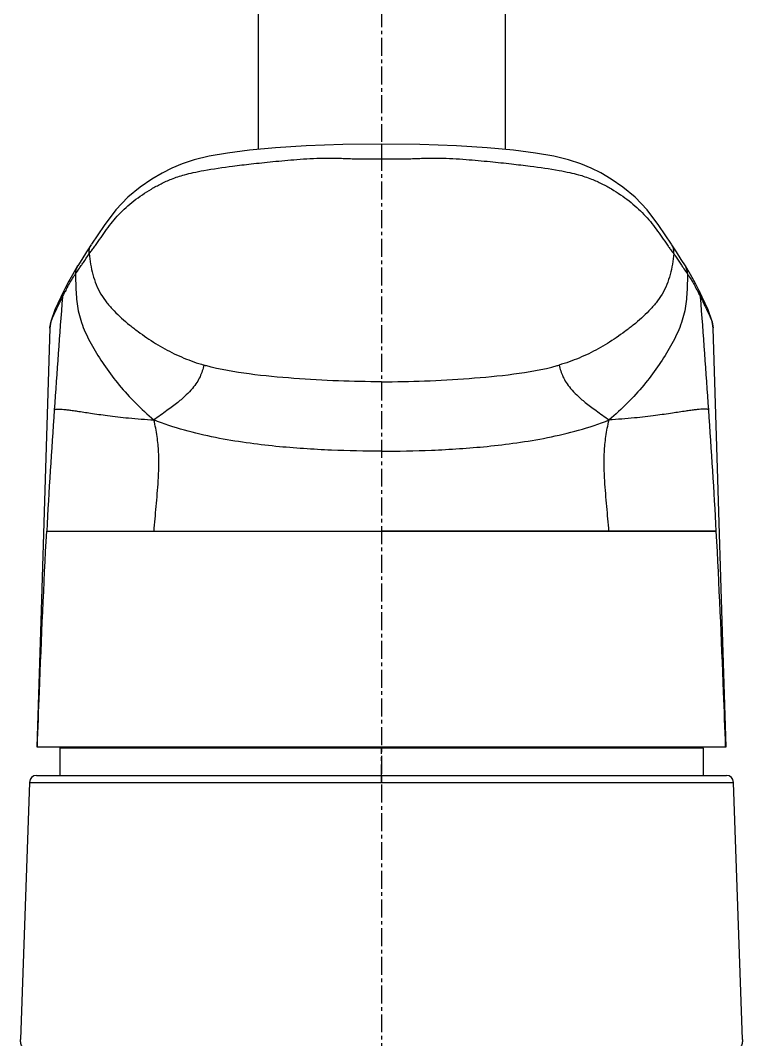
# Model space of a CAD drawing. Header units: millimetres. Extents: x 1035 to 2065, y 1005 to 1731.
# Drawn here: x 1719.2 to 1769.5, y 1312.7 to 1383.7 of the extents above; entities that cross this region are included whole.
import ezdxf

# ---------------------------------------------------------------- set-up
doc = ezdxf.new("R2010")
doc.units = ezdxf.units.MM
doc.linetypes.add('CENTER', pattern=[2, 1.25, -0.25, 0.25, -0.25])
for name, color, linetype in [('06___PRT_ALL_SURFS', 7, 'Continuous'), ('center', 1, 'CENTER'), ('DEFAULT_1', 7, 'CENTER')]:
    doc.layers.add(name, color=color, linetype=linetype)

msp = doc.modelspace()

# ---------------------------------------------------------------- linework, layer by layer
at = {"color": 7, "linetype": 'Continuous'}
for p, q in [((1735.774, 1385.146), (1735.774, 1374.734)), ((1752.974, 1385.146), (1752.974, 1374.734)), ((1724.157, 1368.103), (1723.838, 1367.597)), ((1724.157, 1368.103), (1724.181, 1368.139)), ((1764.59, 1368.103), (1764.567, 1368.139)), ((1764.907, 1367.6), (1764.59, 1368.103)), ((1765.238, 1367.083), (1764.907, 1367.6)), ((1765.531, 1366.623), (1765.238, 1367.083)), ((1723.216, 1366.623), (1722.85, 1366.017)), ((1723.217, 1366.623), (1723.216, 1366.623)), ((1765.531, 1366.623), (1765.531, 1366.623)), ((1765.895, 1366.021), (1765.531, 1366.623)), ((1722.253, 1364.886), (1722.252, 1364.884)), ((1766.494, 1364.886), (1766.495, 1364.884)), ((1767.124, 1363.571), (1766.495, 1364.884)), ((1767.405, 1362.765), (1767.124, 1363.571)), ((1767.465, 1362.298), (1767.405, 1362.765)), ((1721.282, 1362.298), (1721.282, 1362.302)), ((1767.465, 1362.302), (1767.465, 1362.298)), ((1756.722, 1359.717), (1756.74, 1359.722)), ((1720.374, 1333.146), (1768.374, 1333.146)), ((1721.974, 1333.046), (1721.974, 1331.146)), ((1766.774, 1333.046), (1766.774, 1331.146)), ((1720.357, 1331.146), (1768.391, 1331.146)), ((1719.857, 1330.664), (1719.231, 1312.749)), ((1769.516, 1312.749), (1768.891, 1330.664))]:
    msp.add_line(p, q, dxfattribs=at)
at = {"color": 9, "linetype": 'Continuous'}
for p, q in [((1744.374, 1375.116), (1744.374, 1374.093)), ((1723.347, 1366.47), (1723.377, 1366.514)), ((1723.377, 1366.514), (1723.47, 1366.651)), ((1765.37, 1366.514), (1765.427, 1366.431)), ((1728.535, 1348.146), (1744.374, 1348.146)), ((1760.213, 1348.146), (1744.374, 1348.146)), ((1767.685, 1348.146), (1760.213, 1348.146)), ((1766.774, 1333.046), (1721.974, 1333.046)), ((1719.857, 1330.664), (1744.374, 1330.659)), ((1744.374, 1330.659), (1768.891, 1330.664))]:
    msp.add_line(p, q, dxfattribs=at)
at = {"color": 40, "linetype": 'Continuous'}
msp.add_line((1744.374, 1348.146), (1767.685, 1348.146), dxfattribs=at)
at = {"color": 7, "linetype": 'Continuous'}
for points in [[(1744.374, 1375.116), (1741.683, 1375.085), (1739.138, 1374.989), (1736.993, 1374.849), (1735.178, 1374.678), (1733.644, 1374.483), (1732.37, 1374.264), (1731.336, 1374.019), (1730.493, 1373.741), (1729.777, 1373.434), (1729.108, 1373.095), (1728.385, 1372.677), (1727.56, 1372.115), (1726.705, 1371.407), (1725.864, 1370.525), (1725.054, 1369.438), (1724.181, 1368.139)], [(1764.567, 1368.139), (1763.692, 1369.441), (1762.881, 1370.527), (1762.039, 1371.41), (1761.184, 1372.118), (1760.359, 1372.679), (1759.636, 1373.097), (1758.966, 1373.435), (1758.25, 1373.742), (1757.406, 1374.02), (1756.369, 1374.266), (1755.093, 1374.485), (1753.556, 1374.68), (1751.737, 1374.85), (1749.59, 1374.99), (1747.044, 1375.085), (1744.374, 1375.116)], [(1723.838, 1367.597), (1723.507, 1367.079), (1723.217, 1366.623)], [(1722.85, 1366.017), (1722.512, 1365.402), (1722.253, 1364.886)], [(1766.494, 1364.886), (1766.233, 1365.406), (1765.895, 1366.021)], [(1722.252, 1364.884), (1721.623, 1363.569), (1721.342, 1362.764), (1721.282, 1362.298)]]:
    msp.add_lwpolyline(points, dxfattribs=at)
at = {"color": 9, "linetype": 'Continuous'}
for centre, radius, start, end in [((1724.971, 1367.593), 0.96, 147.90993, 150.39304), ((1711.852, 1377.122), 15.524, 323.1508, 324.24723), ((1777.281, 1377.404), 16.002, 215.71395, 216.67307), ((1763.776, 1367.593), 0.961, 29.60745, 32.09239), ((1724.034, 1366.111), 0.965, 147.99036, 182.59475), ((1791.234, 1384.211), 31.339, 213.87355, 214.38275), ((1764.713, 1366.111), 0.965, 357.40593, 32.00686), ((1732.956, 1359.351), 11.953, 150.86036, 152.65398), ((1755.535, 1359.213), 12.245, 27.06244, 28.97702), ((2594.954, 1297.201), 875.387, 175.592368, 176.109486), ((1734.507, 1358.531), 13.708, 153.56034, 154.29551), ((1735.025, 1358.279), 14.284, 152.64985, 153.58045), ((1753.49, 1358.162), 14.544, 26.38331, 27.08691), ((1754.321, 1358.572), 13.617, 25.70061, 26.39287), ((893.793, 1297.201), 875.387, 3.890514, 4.407632), ((1766.269, 1362.265), 1.196, 1.78348, 2.61871), ((1185.481, 1316.408), 583.069, 3.120353, 3.952342)]:
    msp.add_arc(centre, radius, start, end, dxfattribs=at)
at = {"color": 7, "linetype": 'Continuous'}
for centre, radius, start, end in [((1752.801, 1373.201), 14.042, 285.69705, 286.21568), ((1731.974, 1333.046), 10, 179.4268, 180), ((1756.774, 1333.046), 10, 0, 0.5732), ((1720.357, 1330.646), 0.5, 90, 178.00001), ((1768.391, 1330.646), 0.5, 1.99999, 90)]:
    msp.add_arc(centre, radius, start, end, dxfattribs=at)
at = {"color": 9, "linetype": 'Continuous'}
for points, knots in [([(1724.451, 1368.052), (1724.716, 1368.421), (1725.093, 1368.986), (1725.639, 1369.707), (1726.088, 1370.22), (1726.586, 1370.706), (1727.13, 1371.165), (1727.721, 1371.593), (1728.352, 1371.992), (1729.028, 1372.358), (1729.792, 1372.712), (1730.547, 1372.956), (1731.304, 1373.138), (1732.417, 1373.356), (1733.767, 1373.552), (1735.367, 1373.742), (1736.86, 1373.898), (1738.223, 1374.027), (1739.407, 1374.107), (1740.192, 1374.134), (1740.838, 1374.135), (1741.333, 1374.128), (1741.834, 1374.113), (1742.338, 1374.092), (1742.845, 1374.083), (1743.354, 1374.086), (1743.864, 1374.094), (1744.204, 1374.094), (1744.374, 1374.093)], [0, 0, 0, 0, 0.062256, 0.092884, 0.123844, 0.155536, 0.187995, 0.22125, 0.2553, 0.290211, 0.326474, 0.37033, 0.39861, 0.433064, 0.525588, 0.585175, 0.653764, 0.730989, 0.772663, 0.816173, 0.838498, 0.861126, 0.883997, 0.907055, 0.93023, 0.953466, 0.976727, 1, 1, 1, 1]), ([(1744.374, 1374.093), (1744.543, 1374.094), (1744.883, 1374.093), (1745.392, 1374.086), (1745.9, 1374.083), (1746.407, 1374.092), (1746.911, 1374.113), (1747.41, 1374.128), (1747.905, 1374.135), (1748.551, 1374.134), (1749.335, 1374.107), (1750.518, 1374.027), (1751.88, 1373.899), (1753.371, 1373.743), (1754.972, 1373.553), (1756.322, 1373.357), (1757.435, 1373.139), (1758.193, 1372.958), (1758.949, 1372.714), (1759.713, 1372.361), (1760.388, 1371.995), (1761.02, 1371.598), (1761.61, 1371.17), (1762.154, 1370.712), (1762.652, 1370.228), (1763.101, 1369.715), (1763.648, 1368.996), (1764.023, 1368.432), (1764.289, 1368.063)], [0, 0, 0, 0, 0.023258, 0.046505, 0.069727, 0.092888, 0.115932, 0.13879, 0.161406, 0.183721, 0.227214, 0.268876, 0.34609, 0.414688, 0.474304, 0.56692, 0.601425, 0.629751, 0.673668, 0.709935, 0.744832, 0.778869, 0.812113, 0.844562, 0.876247, 0.907196, 0.937807, 1, 1, 1, 1]), ([(1724.015, 1367.478), (1724.004, 1367.58), (1724.013, 1367.786), (1724.086, 1367.98), (1724.136, 1368.068)], [0, 0, 0, 0, 0.501965, 1, 1, 1, 1]), ([(1724.015, 1367.478), (1724.037, 1367.506), (1724.126, 1367.616), (1724.211, 1367.728), (1724.275, 1367.812)], [0, 0, 0, 0, 0.251487, 1, 1, 1, 1]), ([(1764.447, 1367.847), (1764.47, 1367.816), (1764.563, 1367.692), (1764.659, 1367.569), (1764.732, 1367.478)], [0, 0, 0, 0, 0.247911, 1, 1, 1, 1]), ([(1764.732, 1367.478), (1764.743, 1367.579), (1764.734, 1367.786), (1764.662, 1367.98), (1764.612, 1368.068)], [0, 0, 0, 0, 0.501313, 1, 1, 1, 1]), ([(1723.47, 1366.651), (1723.518, 1366.721), (1723.702, 1366.995), (1723.881, 1367.272), (1724.015, 1367.479)], [0, 0, 0, 0, 0.255587, 1, 1, 1, 1]), ([(1764.732, 1367.479), (1764.771, 1367.419), (1764.931, 1367.173), (1765.091, 1366.928), (1765.214, 1366.744)], [0, 0, 0, 0, 0.243672, 1, 1, 1, 1]), ([(1722.515, 1365.171), (1722.559, 1365.249), (1722.733, 1365.554), (1722.923, 1365.851), (1723.071, 1366.068)], [0, 0, 0, 0, 0.253785, 1, 1, 1, 1]), ([(1723.071, 1366.068), (1723.071, 1365.643), (1723.084, 1365.003), (1723.157, 1364.147), (1723.253, 1363.493), (1723.42, 1362.833), (1723.668, 1362.174), (1723.976, 1361.519), (1724.455, 1360.648), (1725.146, 1359.565), (1726.113, 1358.29), (1727.241, 1357.054), (1728.08, 1356.281), (1728.521, 1355.905)], [0, 0, 0, 0, 0.106565, 0.16058, 0.21553, 0.272249, 0.331168, 0.391842, 0.453642, 0.580523, 0.714068, 0.854704, 1, 1, 1, 1]), ([(1765.677, 1366.068), (1765.677, 1365.643), (1765.663, 1365.003), (1765.59, 1364.147), (1765.495, 1363.493), (1765.327, 1362.833), (1765.08, 1362.174), (1764.772, 1361.519), (1764.293, 1360.648), (1763.601, 1359.565), (1762.635, 1358.29), (1761.506, 1357.054), (1760.667, 1356.281), (1760.227, 1355.905)], [0, 0, 0, 0, 0.106565, 0.16058, 0.21553, 0.272249, 0.331168, 0.391842, 0.453642, 0.580523, 0.714068, 0.854704, 1, 1, 1, 1]), ([(1765.677, 1366.068), (1765.727, 1365.994), (1765.928, 1365.694), (1766.114, 1365.384), (1766.247, 1365.145)], [0, 0, 0, 0, 0.245982, 1, 1, 1, 1]), ([(1721.293, 1362.432), (1721.317, 1362.607), (1721.429, 1362.961), (1721.67, 1363.463), (1721.916, 1363.972), (1722.076, 1364.311), (1722.156, 1364.477)], [0, 0, 0, 0, 0.238446, 0.494568, 0.751215, 1, 1, 1, 1]), ([(1766.591, 1364.477), (1766.676, 1364.301), (1766.803, 1364.035), (1766.973, 1363.677), (1767.149, 1363.316), (1767.354, 1362.879), (1767.456, 1362.502), (1767.464, 1362.319)], [0, 0, 0, 0, 0.250388, 0.378678, 0.509039, 0.76487, 1, 1, 1, 1]), ([(1756.74, 1359.722), (1756.805, 1359.446), (1756.937, 1359.026), (1757.23, 1358.489), (1757.551, 1358.059), (1757.998, 1357.595), (1758.597, 1357.082), (1759.356, 1356.511), (1759.921, 1356.116), (1760.227, 1355.905)], [0, 0, 0, 0, 0.160623, 0.246466, 0.34459, 0.463201, 0.610165, 0.789805, 1, 1, 1, 1]), ([(1767.163, 1356.597), (1767.155, 1356.602), (1767.14, 1356.618), (1767.105, 1356.63), (1767.064, 1356.641), (1766.989, 1356.652), (1766.869, 1356.656), (1766.695, 1356.65), (1766.478, 1356.631), (1766.214, 1356.602), (1765.901, 1356.561), (1765.372, 1356.485), (1764.555, 1356.36), (1763.367, 1356.191), (1761.895, 1356.019), (1760.814, 1355.936), (1760.227, 1355.905)], [0, 0, 0, 0, 0.004121, 0.009151, 0.015369, 0.022719, 0.041593, 0.066422, 0.097495, 0.135254, 0.180196, 0.232921, 0.364363, 0.534982, 0.747916, 1, 1, 1, 1]), ([(1744.374, 1353.726), (1743.211, 1353.726), (1740.758, 1353.774), (1737.616, 1353.979), (1734.928, 1354.298), (1732.794, 1354.65), (1730.634, 1355.154), (1729.214, 1355.625), (1728.521, 1355.905)], [0, 0, 0, 0, 0.216847, 0.457502, 0.586726, 0.721579, 0.860598, 1, 1, 1, 1]), ([(1744.374, 1353.726), (1745.536, 1353.726), (1747.99, 1353.774), (1751.131, 1353.979), (1753.82, 1354.298), (1755.953, 1354.65), (1758.113, 1355.154), (1759.534, 1355.625), (1760.227, 1355.905)], [0, 0, 0, 0, 0.216847, 0.457502, 0.586726, 0.721579, 0.860598, 1, 1, 1, 1]), ([(1760.213, 1348.146), (1760.167, 1348.723), (1760.064, 1349.895), (1759.926, 1351.385), (1759.867, 1352.644), (1759.878, 1353.675), (1759.983, 1354.775), (1760.131, 1355.523), (1760.227, 1355.905)], [0, 0, 0, 0, 0.222508, 0.452571, 0.575614, 0.70714, 0.848538, 1, 1, 1, 1]), ([(1744.374, 1331.146), (1744.375, 1331.146), (1744.373, 1331.141), (1744.375, 1331.136), (1744.374, 1331.123), (1744.375, 1331.108), (1744.375, 1331.088), (1744.375, 1331.053), (1744.376, 1331), (1744.376, 1330.927), (1744.376, 1330.812), (1744.376, 1330.722), (1744.376, 1330.659)], [0, 0, 0, 0, 0.004897, 0.01933, 0.043062, 0.075844, 0.117422, 0.167528, 0.291294, 0.442425, 0.615885, 1, 1, 1, 1]), ([(1721.84, 1310.592), (1721.448, 1310.735), (1720.758, 1311.018), (1720.003, 1311.484), (1719.587, 1311.889), (1719.379, 1312.175), (1719.254, 1312.463), (1719.228, 1312.658), (1719.231, 1312.751)], [0, 0, 0, 0, 0.350521, 0.626181, 0.738965, 0.836843, 0.922365, 1, 1, 1, 1]), ([(1769.516, 1312.751), (1769.519, 1312.658), (1769.494, 1312.463), (1769.368, 1312.175), (1769.16, 1311.889), (1768.744, 1311.484), (1767.989, 1311.018), (1767.299, 1310.736), (1766.908, 1310.592)], [0, 0, 0, 0, 0.077636, 0.163161, 0.261043, 0.373824, 0.649473, 1, 1, 1, 1])]:
    msp.add_open_spline(points, degree=3, knots=knots, dxfattribs=at)
at = {"color": 7, "linetype": 'Continuous'}
for points, knots in [([(1724.015, 1367.478), (1724.038, 1367.233), (1724.103, 1366.744), (1724.261, 1366.021), (1724.492, 1365.317), (1724.822, 1364.653), (1725.246, 1364.045), (1725.905, 1363.311), (1726.642, 1362.655), (1727.422, 1362.054), (1728.023, 1361.624), (1728.64, 1361.218), (1729.491, 1360.721), (1730.604, 1360.19), (1731.535, 1359.861), (1732.007, 1359.722)], [0, 0, 0, 0, 0.062499, 0.125048, 0.187568, 0.250087, 0.312594, 0.375123, 0.500055, 0.562541, 0.625048, 0.687538, 0.750021, 0.87502, 1, 1, 1, 1]), ([(1764.732, 1367.478), (1764.709, 1367.233), (1764.645, 1366.744), (1764.486, 1366.021), (1764.255, 1365.317), (1763.925, 1364.653), (1763.502, 1364.045), (1762.842, 1363.311), (1762.105, 1362.655), (1761.325, 1362.054), (1760.724, 1361.624), (1760.107, 1361.218), (1759.256, 1360.721), (1758.143, 1360.19), (1757.213, 1359.861), (1756.74, 1359.722)], [0, 0, 0, 0, 0.062499, 0.125048, 0.187568, 0.250087, 0.312594, 0.375123, 0.500055, 0.562541, 0.625048, 0.687538, 0.750021, 0.87502, 1, 1, 1, 1]), ([(1744.374, 1358.56), (1743.372, 1358.56), (1741.338, 1358.599), (1738.267, 1358.779), (1735.182, 1359.059), (1733.135, 1359.405), (1732.147, 1359.682)], [0, 0, 0, 0, 0.244248, 0.496033, 0.749783, 1, 1, 1, 1]), ([(1744.374, 1358.56), (1745.375, 1358.56), (1747.41, 1358.599), (1750.48, 1358.779), (1753.566, 1359.059), (1755.612, 1359.405), (1756.6, 1359.682)], [0, 0, 0, 0, 0.244248, 0.496033, 0.749783, 1, 1, 1, 1]), ([(1720.412, 1333.146), (1720.458, 1334.412), (1720.644, 1339.414), (1720.86, 1344.414), (1721.062, 1348.146)], [0, 0, 0, 0, 0.253196, 1, 1, 1, 1]), ([(1768.335, 1333.146), (1768.289, 1334.412), (1768.103, 1339.414), (1767.888, 1344.414), (1767.685, 1348.146)], [0, 0, 0, 0, 0.253196, 1, 1, 1, 1])]:
    msp.add_open_spline(points, degree=3, knots=knots, dxfattribs=at)
at = {"color": 9, "linetype": 'Continuous'}
for points in [[(1723.071, 1366.068), (1723.162, 1366.202), (1723.255, 1366.336), (1723.347, 1366.47)], [(1765.427, 1366.431), (1765.511, 1366.31), (1765.594, 1366.189), (1765.677, 1366.068)], [(1722.252, 1364.884), (1722.191, 1364.758), (1722.158, 1364.616), (1722.156, 1364.477)], [(1766.495, 1364.884), (1766.556, 1364.758), (1766.589, 1364.616), (1766.591, 1364.477)], [(1721.282, 1362.302), (1721.284, 1362.345), (1721.288, 1362.389), (1721.293, 1362.432)]]:
    msp.add_open_spline(points, degree=3, dxfattribs=at)
at = {"layer": '06___PRT_ALL_SURFS', "color": 7, "linetype": 'Continuous'}
for p, q in [((1721.282, 1362.302), (1720.958, 1351.771)), ((1732.025, 1359.717), (1732.007, 1359.722)), ((1768.375, 1333.146), (1768.098, 1341.878))]:
    msp.add_line(p, q, dxfattribs=at)
at = {"layer": '06___PRT_ALL_SURFS', "color": 9, "linetype": 'Continuous'}
msp.add_line((1721.062, 1348.146), (1728.535, 1348.146), dxfattribs=at)
at = {"layer": '06___PRT_ALL_SURFS', "color": 7, "linetype": 'Continuous'}
for points in [[(1768.098, 1341.878), (1767.79, 1351.771), (1767.465, 1362.302)], [(1720.958, 1351.771), (1720.65, 1341.878), (1720.373, 1333.146)]]:
    msp.add_lwpolyline(points, dxfattribs=at)
msp.add_arc((1735.946, 1373.201), 14.042, 253.78432, 254.30295, dxfattribs=at)
at = {"layer": '06___PRT_ALL_SURFS', "color": 9, "linetype": 'Continuous'}
msp.add_arc((2303.266, 1316.408), 583.069, 176.047658, 176.879647, dxfattribs=at)
for points, knots in [([(1732.007, 1359.722), (1731.942, 1359.446), (1731.81, 1359.026), (1731.518, 1358.489), (1731.196, 1358.059), (1730.749, 1357.595), (1730.151, 1357.082), (1729.392, 1356.511), (1728.827, 1356.116), (1728.521, 1355.905)], [0, 0, 0, 0, 0.160623, 0.246466, 0.34459, 0.463201, 0.610165, 0.789805, 1, 1, 1, 1]), ([(1721.584, 1356.597), (1721.593, 1356.602), (1721.608, 1356.618), (1721.642, 1356.63), (1721.684, 1356.641), (1721.759, 1356.652), (1721.878, 1356.656), (1722.052, 1356.65), (1722.27, 1356.631), (1722.533, 1356.602), (1722.846, 1356.561), (1723.375, 1356.485), (1724.192, 1356.36), (1725.381, 1356.191), (1726.853, 1356.019), (1727.934, 1355.936), (1728.521, 1355.905)], [0, 0, 0, 0, 0.004121, 0.009151, 0.015369, 0.022719, 0.041593, 0.066422, 0.097495, 0.135254, 0.180196, 0.232921, 0.364363, 0.534982, 0.747916, 1, 1, 1, 1]), ([(1728.535, 1348.146), (1728.581, 1348.723), (1728.684, 1349.895), (1728.821, 1351.385), (1728.881, 1352.644), (1728.869, 1353.675), (1728.765, 1354.775), (1728.616, 1355.523), (1728.521, 1355.905)], [0, 0, 0, 0, 0.222508, 0.452571, 0.575614, 0.70714, 0.848538, 1, 1, 1, 1])]:
    msp.add_open_spline(points, degree=3, knots=knots, dxfattribs=at)
at = {"layer": 'center'}
msp.add_line((1744.374, 1558.507), (1744.374, 1263.411), dxfattribs=at)
at = {"layer": 'DEFAULT_1', "color": 7, "linetype": 'CENTER'}
msp.add_line((1744.374, 1330.659), (1744.374, 1333.146), dxfattribs=at)

doc.saveas('drawing.dxf')
